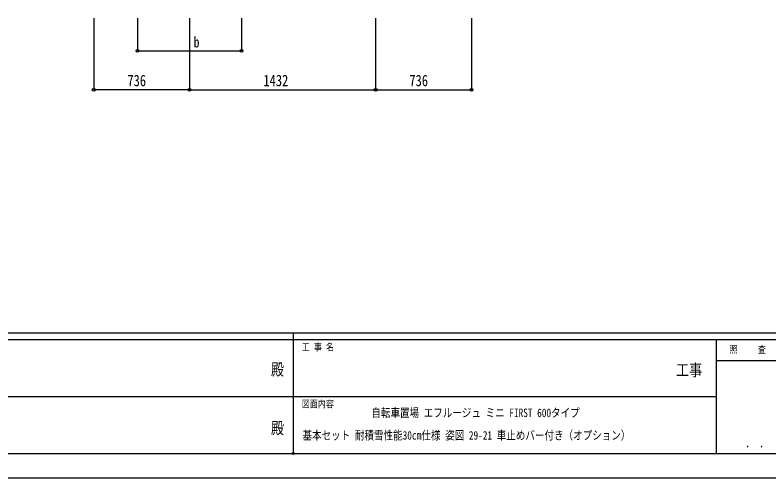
# Model space of a CAD drawing. Units: millimetres, scale not verified. Extents: x -10512 to 10512, y -7425 to 7425.
# Drawn here: x -2152 to 3644, y -7425 to -3866 of the extents above; entities that cross this region are included whole.
import ezdxf
from ezdxf.enums import TextEntityAlignment as Align

# ---------------------------------------------------------------- set-up
doc = ezdxf.new("R2010")
doc.units = ezdxf.units.MM
doc.header["$LTSCALE"] = 30
doc.header["$PDMODE"] = 32
doc.header["$PDSIZE"] = 15
for name, color, linetype in [('0-2_USER1', 3, 'Continuous'), ('0-6_YKK_D', 6, 'Continuous'), ('0-7_YKK_ZWAK', 7, 'Continuous')]:
    doc.layers.add(name, color=color, linetype=linetype)
doc.styles.add('ＭＳ ゴシック', font='')
doc.styles.get('ＭＳ ゴシック').set_extended_font_data('MS Gothic')

msp = doc.modelspace()

# ---------------------------------------------------------------- linework, layer by layer
at = {"layer": '0-6_YKK_D'}
for p, q in [((-1547.21, -3890.74), (-1547.21, -4441.74)), ((-1211.16, -3890.8), (-1211.16, -4141.74)), ((-811.21, -3890.74), (-811.21, -4441.74)), ((-811.21, -3890.74), (-811.21, -4441.74)), ((-411.41, -3890.8), (-411.41, -4141.74)), ((620.79, -3890.74), (620.79, -4441.74)), ((620.79, -3890.74), (620.79, -4441.74)), ((1356.79, -3890.74), (1356.79, -4441.74)), ((-1211.16, -4140.74), (-411.41, -4140.74)), ((-811.21, -4440.74), (-1547.21, -4440.74)), ((-811.21, -4440.74), (620.79, -4440.74)), ((620.79, -4440.74), (1356.79, -4440.74))]:
    msp.add_line(p, q, dxfattribs=at)
for centre in [(-1211.16, -4140.74), (-411.41, -4140.74), (-1547.21, -4440.74), (-811.21, -4440.74), (-811.21, -4440.74), (620.79, -4440.74), (620.79, -4440.74), (1356.79, -4440.74)]:
    msp.add_circle(centre, 10.62, dxfattribs=at)
at = {"layer": '0-7_YKK_ZWAK'}
for p, q in [((9737.55, -6312.5), (-9762.45, -6312.5)), ((-12.45, -6312.5), (-12.45, -7237.5)), ((-12.45, -6362.5), (-3262.45, -6362.5)), ((3237.55, -6362.5), (-12.45, -6362.5)), ((4962.55, -6525), (3237.55, -6525)), ((-3243.7, -6800), (-12.45, -6800)), ((-12.45, -6800), (3237.55, -6800)), ((-3262.45, -7237.5), (-12.45, -7237.5)), ((-12.45, -7237.5), (3237.55, -7237.5)), ((3237.55, -7237.5), (4962.55, -7237.5))]:
    msp.add_line(p, q, dxfattribs=at)
msp.add_lwpolyline([(-10512.5, -7425), (10512.5, -7425), (10512.5, 7425), (-10512.5, 7425)], close=True, dxfattribs=at)
msp.add_lwpolyline([(4962.55, -6362.5), (3237.55, -6362.5), (3237.55, -7237.5)], dxfattribs=at)
msp.add_point((-12.45, -7237.5), dxfattribs=at)

# ---------------------------------------------------------------- texts
at = {"layer": '0-2_USER1', "style": 'ＭＳ ゴシック', "width": 0.8}
for s, p in [('自転車置場 エフルージュ ミニ FIRST 600タイプ', (587.72, -6976.77)), ('基本セット 耐積雪性能30㎝仕様 姿図 29-21 車止めバー付き（オプション）', (58.62, -7150.1))]:
    msp.add_text(s, height=65.52, dxfattribs=at).set_placement(p, align=Align.BOTTOM_LEFT)
at = {"layer": '0-6_YKK_D', "style": 'ＭＳ ゴシック', "width": 0.8}
for s, height, p in [('b', 82.48, (-778.76, -4139.74)), ('736', 87.98, (-1288.01, -4439.08)), ('1432', 87.98, (-242.41, -4439.08)), ('736', 87.98, (879.99, -4439.08))]:
    msp.add_text(s, height=height, dxfattribs=at).set_placement(p, align=Align.BOTTOM_LEFT)
at = {"layer": '0-7_YKK_ZWAK', "style": 'ＭＳ ゴシック', "width": 0.8}
for s, height, p in [('工 事 名', 54.99, (53.17, -6462.5)), ('照     査', 54.99, (3341.05, -6481.25)), ('殿', 91.64, (-184.17, -6664.58)), ('工事', 91.64, (2930.83, -6668.66)), ('図面内容', 54.99, (53.17, -6900)), ('殿', 91.64, (-184.17, -7114.58)), ('． ．', 64.79, (3462.5, -7210.88))]:
    msp.add_text(s, height=height, dxfattribs=at).set_placement(p, align=Align.BOTTOM_LEFT)

doc.saveas('drawing.dxf')
